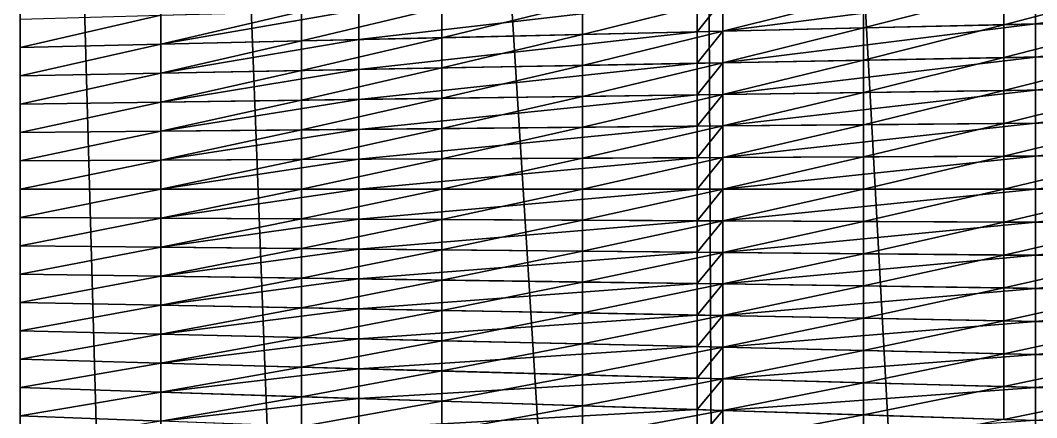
# Model space of a CAD drawing. Header units: metres. Extents: x -3 to 177, y -14 to 14.
# Drawn here: x -3.2 to -0.307, y -0.651 to 0.481 of the extents above; entities that cross this region are included whole.
import ezdxf

# ---------------------------------------------------------------- set-up
doc = ezdxf.new("R2010")
doc.units = ezdxf.units.M
doc.layers.add('AFT_PEAK', color=7, linetype='Continuous', true_color=0x74a6a7)
doc.layers.add('HULL', color=7, linetype='Continuous', true_color=0x528ba5)

msp = doc.modelspace()

# ---------------------------------------------------------------- linework, layer by layer
at = {"layer": 'AFT_PEAK'}
for points in [[(-0.3102, 8.3839, 14.8375), (0.5375, -8.7555, 14.823), (0.5375, 8.7555, 14.823)], [(-1.2, 7.9762, 14.8534), (-0.3102, -8.3839, 14.8375), (-0.3102, 8.3839, 14.8375)], [(-0.3102, 8.3839, 14.8375), (-0.3102, -8.3839, 14.8375), (0.5375, -8.7555, 14.823)], [(-1.2735, 7.9426, 14.8547), (-1.2, -7.9762, 14.8534), (-1.2, 7.9762, 14.8534)], [(-1.2, 7.9762, 14.8534), (-1.2, -7.9762, 14.8534), (-0.3102, -8.3839, 14.8375)], [(-2.2367, 7.5013, 14.8718), (-1.2735, -7.9426, 14.8547), (-1.2735, 7.9426, 14.8547)], [(-1.2735, 7.9426, 14.8547), (-1.2735, -7.9426, 14.8547), (-1.2, -7.9762, 14.8534)], [(-2.8, 7.2432, 14.8819), (-2.2367, -7.5013, 14.8718), (-2.2367, 7.5013, 14.8718)], [(-2.2367, 7.5013, 14.8718), (-2.2367, -7.5013, 14.8718), (-1.2735, -7.9426, 14.8547)], [(-3.2, 7.06, 14.889), (-2.8, -7.2432, 14.8819), (-2.8, 7.2432, 14.8819)], [(-2.8, 7.2432, 14.8819), (-2.8, -7.2432, 14.8819), (-2.2367, -7.5013, 14.8718)], [(-3.2, 7.06, 14.889), (-3.2, -7.06, 14.889), (-2.8, -7.2432, 14.8819)], [(-3.2, -7.0425, 14.8101), (-3.2, -7.06, 14.889), (-3.2, 7.06, 14.889)], [(-3.2, -7.0425, 14.8101), (-3.2, 7.06, 14.889), (-3.2, 7.0425, 14.8101)], [(-3.2, -7.0425, 14.8101), (-3.2, 7.0425, 14.8101), (-3.2, 7.025, 14.7312)], [(-3.2, -7.025, 14.7312), (-3.2, -7.0425, 14.8101), (-3.2, 7.025, 14.7312)], [(-3.2, -7.025, 14.7312), (-3.2, 7.025, 14.7312), (-3.2, 7.0075, 14.6523)], [(-3.2, -7.025, 14.7312), (-3.2, 7.0075, 14.6523), (-3.2, 6.9901, 14.5734)], [(-3.2, -7.025, 14.7312), (-3.2, 6.9901, 14.5734), (-3.2, 6.9726, 14.4945)], [(-3.2, -7.025, 14.7312), (-3.2, 6.9726, 14.4945), (-3.2, 6.9551, 14.4156)], [(-3.2, -7.025, 14.7312), (-3.2, 6.9551, 14.4156), (-3.2, 6.9376, 14.3367)], [(-3.2, -6.8289, 13.8642), (-3.2, -7.025, 14.7312), (-3.2, 6.9376, 14.3367)], [(-3.2, -6.8093, 13.7859), (-3.2, -6.8289, 13.8642), (-3.2, 6.9376, 14.3367)], [(-3.2, -6.5557, 12.8508), (-3.2, -6.8093, 13.7859), (-3.2, 6.9376, 14.3367)], [(-3.2, -6.5557, 12.8508), (-3.2, 6.9376, 14.3367), (-3.2, 6.2422, 12.019)], [(-3.2, 6.2422, 12.019), (-3.2, 2.3223, 9.2208), (-3.2, -0.7272, 9.0124)], [(-3.2, 6.2422, 12.019), (-3.2, -0.7272, 9.0124), (-3.2, -5.5467, 10.9327)], [(-3.2, -5.5467, 10.9327), (-3.2, -6.5557, 12.8508), (-3.2, 6.2422, 12.019)], [(-3.2, 2.3223, 9.2208), (-3.2, 1.1305, 9.0302), (-3.2, -0.7272, 9.0124)], [(-3.2, 1.1305, 9.0302), (-3.2, 0.4848, 9.0082), (-3.2, 0.404, 9.0069)], [(-3.2, 1.1305, 9.0302), (-3.2, 0.404, 9.0069), (-3.2, 0.3232, 9.0055)], [(-3.2, 1.1305, 9.0302), (-3.2, 0.3232, 9.0055), (-3.2, -0.7272, 9.0124)], [(-0.3102, 0.471, 8.2805), (-0.3102, 0.5651, 8.2837), (0.5375, 0.5867, 8.0729)], [(-0.3102, 0.471, 8.2805), (0.5375, 0.5867, 8.0729), (0.5375, 0.489, 8.0686)], [(-1.2, 0.4503, 8.5041), (-1.2, 0.5404, 8.5068), (-0.3102, 0.5651, 8.2837)], [(-1.2, 0.4503, 8.5041), (-0.3102, 0.5651, 8.2837), (-0.3102, 0.471, 8.2805)], [(-2.2367, 0.4263, 8.7647), (-2.2367, 0.5116, 8.7667), (-1.2735, 0.5383, 8.5252)], [(-2.2367, 0.4263, 8.7647), (-1.2735, 0.5383, 8.5252), (-1.2735, 0.4486, 8.5226)], [(-1.2735, 0.4486, 8.5226), (-1.2735, 0.5383, 8.5252), (-1.2, 0.5404, 8.5068)], [(-1.2735, 0.4486, 8.5226), (-1.2, 0.5404, 8.5068), (-1.2, 0.4503, 8.5041)], [(-3.2, 0.404, 9.0069), (-3.2, 0.4848, 9.0082), (-2.8, 0.4959, 8.908)], [(-3.2, 0.404, 9.0069), (-2.8, 0.4959, 8.908), (-2.8, 0.4133, 8.9063)], [(-2.8, 0.4133, 8.9063), (-2.8, 0.4959, 8.908), (-2.2367, 0.5116, 8.7667)], [(-2.8, 0.4133, 8.9063), (-2.2367, 0.5116, 8.7667), (-2.2367, 0.4263, 8.7647)], [(-1.2, 0.3603, 8.502), (-1.2, 0.4503, 8.5041), (-0.3102, 0.471, 8.2805)], [(-1.2, 0.3603, 8.502), (-0.3102, 0.471, 8.2805), (-0.3102, 0.3768, 8.2779)], [(-0.3102, 0.3768, 8.2779), (-0.3102, 0.471, 8.2805), (0.5375, 0.489, 8.0686)], [(-0.3102, 0.3768, 8.2779), (0.5375, 0.489, 8.0686), (0.5375, 0.3912, 8.0651)], [(-2.2367, 0.3411, 8.763), (-2.2367, 0.4263, 8.7647), (-1.2735, 0.4486, 8.5226)], [(-2.2367, 0.3411, 8.763), (-1.2735, 0.4486, 8.5226), (-1.2735, 0.3589, 8.5205)], [(-1.2735, 0.3589, 8.5205), (-1.2735, 0.4486, 8.5226), (-1.2, 0.4503, 8.5041)], [(-1.2735, 0.3589, 8.5205), (-1.2, 0.4503, 8.5041), (-1.2, 0.3603, 8.502)], [(-3.2, 0.3232, 9.0055), (-3.2, 0.404, 9.0069), (-2.8, 0.4133, 8.9063)], [(-3.2, 0.3232, 9.0055), (-2.8, 0.4133, 8.9063), (-2.8, 0.3306, 8.9048)], [(-2.8, 0.3306, 8.9048), (-2.8, 0.4133, 8.9063), (-2.2367, 0.4263, 8.7647)], [(-2.8, 0.3306, 8.9048), (-2.2367, 0.4263, 8.7647), (-2.2367, 0.3411, 8.763)], [(-1.2, 0.2702, 8.5003), (-1.2, 0.3603, 8.502), (-0.3102, 0.3768, 8.2779)], [(-1.2, 0.2702, 8.5003), (-0.3102, 0.3768, 8.2779), (-0.3102, 0.2826, 8.2761)], [(-0.3102, 0.2826, 8.2761), (-0.3102, 0.3768, 8.2779), (0.5375, 0.3912, 8.0651)], [(-0.3102, 0.2826, 8.2761), (0.5375, 0.3912, 8.0651), (0.5375, 0.2934, 8.0624)], [(-2.2367, 0.2558, 8.7614), (-2.2367, 0.3411, 8.763), (-1.2735, 0.3589, 8.5205)], [(-2.2367, 0.2558, 8.7614), (-1.2735, 0.3589, 8.5205), (-1.2735, 0.2692, 8.5188)], [(-1.2735, 0.2692, 8.5188), (-1.2735, 0.3589, 8.5205), (-1.2, 0.3603, 8.502)], [(-1.2735, 0.2692, 8.5188), (-1.2, 0.3603, 8.502), (-1.2, 0.2702, 8.5003)], [(-3.2, 0.2424, 9.0041), (-3.2, 0.3232, 9.0055), (-2.8, 0.3306, 8.9048)], [(-3.2, 0.2424, 9.0041), (-2.8, 0.3306, 8.9048), (-2.8, 0.248, 8.9033)], [(-3.2, -0.1616, 9.0027), (-3.2, 0.3232, 9.0055), (-3.2, 0.2424, 9.0041)], [(-3.2, 0.3232, 9.0055), (-3.2, -0.3232, 9.0055), (-3.2, -0.404, 9.0069)], [(-3.2, 0.3232, 9.0055), (-3.2, -0.2424, 9.0041), (-3.2, -0.3232, 9.0055)], [(-3.2, 0.3232, 9.0055), (-3.2, -0.1616, 9.0027), (-3.2, -0.2424, 9.0041)], [(-3.2, 0.3232, 9.0055), (-3.2, -0.6464, 9.011), (-3.2, -0.7272, 9.0124)], [(-3.2, 0.3232, 9.0055), (-3.2, -0.5656, 9.0096), (-3.2, -0.6464, 9.011)], [(-3.2, 0.3232, 9.0055), (-3.2, -0.4848, 9.0082), (-3.2, -0.5656, 9.0096)], [(-3.2, 0.3232, 9.0055), (-3.2, -0.404, 9.0069), (-3.2, -0.4848, 9.0082)], [(-2.8, 0.248, 8.9033), (-2.8, 0.3306, 8.9048), (-2.2367, 0.3411, 8.763)], [(-2.8, 0.248, 8.9033), (-2.2367, 0.3411, 8.763), (-2.2367, 0.2558, 8.7614)], [(-0.3102, 0.1884, 8.2747), (-0.3102, 0.2826, 8.2761), (0.5375, 0.2934, 8.0624)], [(-0.3102, 0.1884, 8.2747), (0.5375, 0.2934, 8.0624), (0.5375, 0.1957, 8.0603)], [(-2.2367, 0.1705, 8.76), (-2.2367, 0.2558, 8.7614), (-1.2735, 0.2692, 8.5188)], [(-2.2367, 0.1705, 8.76), (-1.2735, 0.2692, 8.5188), (-1.2735, 0.1795, 8.5173)], [(-1.2735, 0.1795, 8.5173), (-1.2735, 0.2692, 8.5188), (-1.2, 0.2702, 8.5003)], [(-1.2735, 0.1795, 8.5173), (-1.2, 0.2702, 8.5003), (-1.2, 0.1802, 8.4988)], [(-1.2, 0.1802, 8.4988), (-1.2, 0.2702, 8.5003), (-0.3102, 0.2826, 8.2761)], [(-1.2, 0.1802, 8.4988), (-0.3102, 0.2826, 8.2761), (-0.3102, 0.1884, 8.2747)], [(-3.2, 0.1616, 9.0027), (-3.2, 0.2424, 9.0041), (-2.8, 0.248, 8.9033)], [(-3.2, 0.1616, 9.0027), (-2.8, 0.248, 8.9033), (-2.8, 0.1653, 8.902)], [(-3.2, -0.1616, 9.0027), (-3.2, 0.2424, 9.0041), (-3.2, 0.1616, 9.0027)], [(-2.8, 0.1653, 8.902), (-2.8, 0.248, 8.9033), (-2.2367, 0.2558, 8.7614)], [(-2.8, 0.1653, 8.902), (-2.2367, 0.2558, 8.7614), (-2.2367, 0.1705, 8.76)], [(-2.2367, 0.0853, 8.7588), (-2.2367, 0.1705, 8.76), (-1.2735, 0.1795, 8.5173)], [(-2.2367, 0.0853, 8.7588), (-1.2735, 0.1795, 8.5173), (-1.2735, 0.0897, 8.5163)], [(-1.2735, 0.0897, 8.5163), (-1.2735, 0.1795, 8.5173), (-1.2, 0.1802, 8.4988)], [(-1.2735, 0.0897, 8.5163), (-1.2, 0.1802, 8.4988), (-1.2, 0.0901, 8.4978)], [(-1.2, 0.0901, 8.4978), (-1.2, 0.1802, 8.4988), (-0.3102, 0.1884, 8.2747)], [(-1.2, 0.0901, 8.4978), (-0.3102, 0.1884, 8.2747), (-0.3102, 0.0942, 8.2738)], [(-0.3102, 0.0942, 8.2738), (-0.3102, 0.1884, 8.2747), (0.5375, 0.1957, 8.0603)], [(-0.3102, 0.0942, 8.2738), (0.5375, 0.1957, 8.0603), (0.5375, 0.0978, 8.059)], [(-3.2, 0.0808, 9.0014), (-3.2, 0.1616, 9.0027), (-2.8, 0.1653, 8.902)], [(-3.2, 0.0808, 9.0014), (-2.8, 0.1653, 8.902), (-2.8, 0.0827, 8.9007)], [(-3.2, -0.1616, 9.0027), (-3.2, 0.1616, 9.0027), (-3.2, 0.0808, 9.0014)], [(-2.8, 0.0827, 8.9007), (-2.8, 0.1653, 8.902), (-2.2367, 0.1705, 8.76)], [(-2.8, 0.0827, 8.9007), (-2.2367, 0.1705, 8.76), (-2.2367, 0.0853, 8.7588)], [(-2.2367, 0, 8.7578), (-2.2367, 0.0853, 8.7588), (-1.2735, 0.0897, 8.5163)], [(-2.2367, 0, 8.7578), (-1.2735, 0.0897, 8.5163), (-1.2735, 0, 8.5156)], [(-1.2735, 0, 8.5156), (-1.2735, 0.0897, 8.5163), (-1.2, 0.0901, 8.4978)], [(-1.2735, 0, 8.5156), (-1.2, 0.0901, 8.4978), (-1.2, 0, 8.4972)], [(-1.2, 0, 8.4972), (-1.2, 0.0901, 8.4978), (-0.3102, 0.0942, 8.2738)], [(-1.2, 0, 8.4972), (-0.3102, 0.0942, 8.2738), (-0.3102, 0, 8.2735)], [(-0.3102, 0, 8.2735), (-0.3102, 0.0942, 8.2738), (0.5375, 0.0978, 8.059)], [(-0.3102, 0, 8.2735), (0.5375, 0.0978, 8.059), (0.5375, 0, 8.0586)], [(-3.2, 0, 9), (-3.2, 0.0808, 9.0014), (-2.8, 0.0827, 8.9007)], [(-3.2, 0, 9), (-2.8, 0.0827, 8.9007), (-2.8, 0, 8.8994)], [(-3.2, 0.0808, 9.0014), (-3.2, 0, 9), (-3.2, -0.0808, 9.0014)], [(-3.2, 0.0808, 9.0014), (-3.2, -0.0808, 9.0014), (-3.2, -0.1616, 9.0027)], [(-2.8, 0, 8.8994), (-2.8, 0.0827, 8.9007), (-2.2367, 0.0853, 8.7588)], [(-2.8, 0, 8.8994), (-2.2367, 0.0853, 8.7588), (-2.2367, 0, 8.7578)], [(-3.2, -0.0808, 9.0014), (-3.2, 0, 9), (-2.8, 0, 8.8994)], [(-3.2, -0.0808, 9.0014), (-2.8, 0, 8.8994), (-2.8, -0.0827, 8.9007)], [(-2.8, -0.0827, 8.9007), (-2.8, 0, 8.8994), (-2.2367, 0, 8.7578)], [(-2.8, -0.0827, 8.9007), (-2.2367, 0, 8.7578), (-2.2367, -0.0853, 8.7588)], [(-2.2367, -0.0853, 8.7588), (-2.2367, 0, 8.7578), (-1.2735, 0, 8.5156)], [(-2.2367, -0.0853, 8.7588), (-1.2735, 0, 8.5156), (-1.2735, -0.0897, 8.5163)], [(-1.2735, -0.0897, 8.5163), (-1.2735, 0, 8.5156), (-1.2, 0, 8.4972)], [(-1.2735, -0.0897, 8.5163), (-1.2, 0, 8.4972), (-1.2, -0.0901, 8.4978)], [(-1.2, -0.0901, 8.4978), (-1.2, 0, 8.4972), (-0.3102, 0, 8.2735)], [(-1.2, -0.0901, 8.4978), (-0.3102, 0, 8.2735), (-0.3102, -0.0942, 8.2738)], [(-0.3102, -0.0942, 8.2738), (-0.3102, 0, 8.2735), (0.5375, 0, 8.0586)], [(-0.3102, -0.0942, 8.2738), (0.5375, 0, 8.0586), (0.5375, -0.0978, 8.059)], [(-3.2, -0.1616, 9.0027), (-3.2, -0.0808, 9.0014), (-2.8, -0.0827, 8.9007)], [(-3.2, -0.1616, 9.0027), (-2.8, -0.0827, 8.9007), (-2.8, -0.1653, 8.902)], [(-2.8, -0.1653, 8.902), (-2.8, -0.0827, 8.9007), (-2.2367, -0.0853, 8.7588)], [(-2.8, -0.1653, 8.902), (-2.2367, -0.0853, 8.7588), (-2.2367, -0.1705, 8.76)], [(-2.2367, -0.1705, 8.76), (-2.2367, -0.0853, 8.7588), (-1.2735, -0.0897, 8.5163)], [(-2.2367, -0.1705, 8.76), (-1.2735, -0.0897, 8.5163), (-1.2735, -0.1795, 8.5173)], [(-1.2735, -0.1795, 8.5173), (-1.2735, -0.0897, 8.5163), (-1.2, -0.0901, 8.4978)], [(-1.2735, -0.1795, 8.5173), (-1.2, -0.0901, 8.4978), (-1.2, -0.1802, 8.4988)], [(-1.2, -0.1802, 8.4988), (-1.2, -0.0901, 8.4978), (-0.3102, -0.0942, 8.2738)], [(-1.2, -0.1802, 8.4988), (-0.3102, -0.0942, 8.2738), (-0.3102, -0.1884, 8.2747)], [(-0.3102, -0.1884, 8.2747), (-0.3102, -0.0942, 8.2738), (0.5375, -0.0978, 8.059)], [(-0.3102, -0.1884, 8.2747), (0.5375, -0.0978, 8.059), (0.5375, -0.1957, 8.0603)], [(-3.2, -0.2424, 9.0041), (-3.2, -0.1616, 9.0027), (-2.8, -0.1653, 8.902)], [(-3.2, -0.2424, 9.0041), (-2.8, -0.1653, 8.902), (-2.8, -0.248, 8.9033)], [(-2.8, -0.248, 8.9033), (-2.8, -0.1653, 8.902), (-2.2367, -0.1705, 8.76)], [(-2.8, -0.248, 8.9033), (-2.2367, -0.1705, 8.76), (-2.2367, -0.2558, 8.7614)], [(-2.2367, -0.2558, 8.7614), (-2.2367, -0.1705, 8.76), (-1.2735, -0.1795, 8.5173)], [(-2.2367, -0.2558, 8.7614), (-1.2735, -0.1795, 8.5173), (-1.2735, -0.2692, 8.5188)], [(-1.2735, -0.2692, 8.5188), (-1.2735, -0.1795, 8.5173), (-1.2, -0.1802, 8.4988)], [(-1.2735, -0.2692, 8.5188), (-1.2, -0.1802, 8.4988), (-1.2, -0.2702, 8.5003)], [(-1.2, -0.2702, 8.5003), (-1.2, -0.1802, 8.4988), (-0.3102, -0.1884, 8.2747)], [(-1.2, -0.2702, 8.5003), (-0.3102, -0.1884, 8.2747), (-0.3102, -0.2826, 8.2761)], [(-0.3102, -0.2826, 8.2761), (-0.3102, -0.1884, 8.2747), (0.5375, -0.1957, 8.0603)], [(-0.3102, -0.2826, 8.2761), (0.5375, -0.1957, 8.0603), (0.5375, -0.2934, 8.0624)], [(-3.2, -0.3232, 9.0055), (-3.2, -0.2424, 9.0041), (-2.8, -0.248, 8.9033)], [(-3.2, -0.3232, 9.0055), (-2.8, -0.248, 8.9033), (-2.8, -0.3306, 8.9048)], [(-2.8, -0.3306, 8.9048), (-2.8, -0.248, 8.9033), (-2.2367, -0.2558, 8.7614)], [(-2.8, -0.3306, 8.9048), (-2.2367, -0.2558, 8.7614), (-2.2367, -0.3411, 8.763)], [(-2.2367, -0.3411, 8.763), (-2.2367, -0.2558, 8.7614), (-1.2735, -0.2692, 8.5188)], [(-2.2367, -0.3411, 8.763), (-1.2735, -0.2692, 8.5188), (-1.2735, -0.3589, 8.5205)], [(-1.2735, -0.3589, 8.5205), (-1.2735, -0.2692, 8.5188), (-1.2, -0.2702, 8.5003)], [(-1.2735, -0.3589, 8.5205), (-1.2, -0.2702, 8.5003), (-1.2, -0.3603, 8.502)], [(-1.2, -0.3603, 8.502), (-1.2, -0.2702, 8.5003), (-0.3102, -0.2826, 8.2761)], [(-1.2, -0.3603, 8.502), (-0.3102, -0.2826, 8.2761), (-0.3102, -0.3768, 8.2779)], [(-0.3102, -0.3768, 8.2779), (-0.3102, -0.2826, 8.2761), (0.5375, -0.2934, 8.0624)], [(-0.3102, -0.3768, 8.2779), (0.5375, -0.2934, 8.0624), (0.5375, -0.3912, 8.0651)], [(-3.2, -0.404, 9.0069), (-3.2, -0.3232, 9.0055), (-2.8, -0.3306, 8.9048)], [(-3.2, -0.404, 9.0069), (-2.8, -0.3306, 8.9048), (-2.8, -0.4133, 8.9063)], [(-2.8, -0.4133, 8.9063), (-2.8, -0.3306, 8.9048), (-2.2367, -0.3411, 8.763)], [(-2.8, -0.4133, 8.9063), (-2.2367, -0.3411, 8.763), (-2.2367, -0.4263, 8.7647)], [(-2.2367, -0.4263, 8.7647), (-2.2367, -0.3411, 8.763), (-1.2735, -0.3589, 8.5205)], [(-2.2367, -0.4263, 8.7647), (-1.2735, -0.3589, 8.5205), (-1.2735, -0.4486, 8.5226)], [(-1.2735, -0.4486, 8.5226), (-1.2735, -0.3589, 8.5205), (-1.2, -0.3603, 8.502)], [(-1.2735, -0.4486, 8.5226), (-1.2, -0.3603, 8.502), (-1.2, -0.4503, 8.5041)], [(-1.2, -0.4503, 8.5041), (-1.2, -0.3603, 8.502), (-0.3102, -0.3768, 8.2779)], [(-3.2, -0.4848, 9.0082), (-3.2, -0.404, 9.0069), (-2.8, -0.4133, 8.9063)], [(-1.2, -0.4503, 8.5041), (-0.3102, -0.3768, 8.2779), (-0.3102, -0.471, 8.2805)], [(-0.3102, -0.471, 8.2805), (-0.3102, -0.3768, 8.2779), (0.5375, -0.3912, 8.0651)], [(-0.3102, -0.471, 8.2805), (0.5375, -0.3912, 8.0651), (0.5375, -0.489, 8.0686)], [(-3.2, -0.4848, 9.0082), (-2.8, -0.4133, 8.9063), (-2.8, -0.4959, 8.908)], [(-2.8, -0.4959, 8.908), (-2.8, -0.4133, 8.9063), (-2.2367, -0.4263, 8.7647)], [(-2.8, -0.4959, 8.908), (-2.2367, -0.4263, 8.7647), (-2.2367, -0.5116, 8.7667)], [(-2.2367, -0.5116, 8.7667), (-2.2367, -0.4263, 8.7647), (-1.2735, -0.4486, 8.5226)], [(-2.2367, -0.5116, 8.7667), (-1.2735, -0.4486, 8.5226), (-1.2735, -0.5383, 8.5252)], [(-1.2735, -0.5383, 8.5252), (-1.2735, -0.4486, 8.5226), (-1.2, -0.4503, 8.5041)], [(-1.2735, -0.5383, 8.5252), (-1.2, -0.4503, 8.5041), (-1.2, -0.5404, 8.5068)], [(-1.2, -0.5404, 8.5068), (-1.2, -0.4503, 8.5041), (-0.3102, -0.471, 8.2805)], [(-3.2, -0.5656, 9.0096), (-3.2, -0.4848, 9.0082), (-2.8, -0.4959, 8.908)], [(-1.2, -0.5404, 8.5068), (-0.3102, -0.471, 8.2805), (-0.3102, -0.5651, 8.2837)], [(-0.3102, -0.5651, 8.2837), (-0.3102, -0.471, 8.2805), (0.5375, -0.489, 8.0686)], [(-0.3102, -0.5651, 8.2837), (0.5375, -0.489, 8.0686), (0.5375, -0.5867, 8.0729)], [(-3.2, -0.5656, 9.0096), (-2.8, -0.4959, 8.908), (-2.8, -0.5786, 8.9096)], [(-2.8, -0.5786, 8.9096), (-2.8, -0.4959, 8.908), (-2.2367, -0.5116, 8.7667)], [(-2.8, -0.5786, 8.9096), (-2.2367, -0.5116, 8.7667), (-2.2367, -0.5968, 8.7688)], [(-2.2367, -0.5968, 8.7688), (-2.2367, -0.5116, 8.7667), (-1.2735, -0.5383, 8.5252)], [(-2.2367, -0.5968, 8.7688), (-1.2735, -0.5383, 8.5252), (-1.2735, -0.628, 8.528)], [(-1.2735, -0.628, 8.528), (-1.2735, -0.5383, 8.5252), (-1.2, -0.5404, 8.5068)], [(-1.2735, -0.628, 8.528), (-1.2, -0.5404, 8.5068), (-1.2, -0.6304, 8.5096)], [(-1.2, -0.6304, 8.5096), (-1.2, -0.5404, 8.5068), (-0.3102, -0.5651, 8.2837)], [(-3.2, -0.6464, 9.011), (-3.2, -0.5656, 9.0096), (-2.8, -0.5786, 8.9096)], [(-3.2, -0.6464, 9.011), (-2.8, -0.5786, 8.9096), (-2.8, -0.6612, 8.9113)], [(-2.8, -0.6612, 8.9113), (-2.8, -0.5786, 8.9096), (-2.2367, -0.5968, 8.7688)], [(-1.2, -0.6304, 8.5096), (-0.3102, -0.5651, 8.2837), (-0.3102, -0.6593, 8.2872)], [(-0.3102, -0.6593, 8.2872), (-0.3102, -0.5651, 8.2837), (0.5375, -0.5867, 8.0729)], [(-2.8, -0.6612, 8.9113), (-2.2367, -0.5968, 8.7688), (-2.2367, -0.6821, 8.7709)], [(-2.2367, -0.6821, 8.7709), (-2.2367, -0.5968, 8.7688), (-1.2735, -0.628, 8.528)], [(-0.3102, -0.6593, 8.2872), (0.5375, -0.5867, 8.0729), (0.5375, -0.6844, 8.0774)], [(-2.2367, -0.6821, 8.7709), (-1.2735, -0.628, 8.528), (-1.2735, -0.7177, 8.5309)], [(-1.2735, -0.7177, 8.5309), (-1.2735, -0.628, 8.528), (-1.2, -0.6304, 8.5096)], [(-1.2735, -0.7177, 8.5309), (-1.2, -0.6304, 8.5096), (-1.2, -0.7204, 8.5126)], [(-1.2, -0.7204, 8.5126), (-1.2, -0.6304, 8.5096), (-0.3102, -0.6593, 8.2872)], [(-3.2, -0.7272, 9.0124), (-3.2, -0.6464, 9.011), (-2.8, -0.6612, 8.9113)]]:
    msp.add_3dface(points, dxfattribs=at)
at = {"layer": 'HULL'}
for points in [[(-3.2, -7.0425, 14.8101), (-3.2, -7.06, 14.889), (-3.2, 7.06, 14.889)], [(-3.2, -7.0425, 14.8101), (-3.2, 7.06, 14.889), (-3.2, 7.0425, 14.8101)], [(-3.2, -7.0425, 14.8101), (-3.2, 7.0425, 14.8101), (-3.2, 7.025, 14.7312)], [(-3.2, -7.025, 14.7312), (-3.2, -7.0425, 14.8101), (-3.2, 7.025, 14.7312)], [(-3.2, -7.025, 14.7312), (-3.2, 7.025, 14.7312), (-3.2, 7.0075, 14.6523)], [(-3.2, -7.025, 14.7312), (-3.2, 7.0075, 14.6523), (-3.2, 6.9901, 14.5734)], [(-3.2, -7.025, 14.7312), (-3.2, 6.9901, 14.5734), (-3.2, 6.9726, 14.4945)], [(-3.2, -7.025, 14.7312), (-3.2, 6.9726, 14.4945), (-3.2, 6.9551, 14.4156)], [(-3.2, -7.025, 14.7312), (-3.2, 6.9551, 14.4156), (-3.2, 6.9376, 14.3367)], [(-3.2, -6.8289, 13.8642), (-3.2, -7.025, 14.7312), (-3.2, 6.9376, 14.3367)], [(-3.2, -6.8093, 13.7859), (-3.2, -6.8289, 13.8642), (-3.2, 6.9376, 14.3367)], [(-3.2, -6.5557, 12.8508), (-3.2, -6.8093, 13.7859), (-3.2, 6.9376, 14.3367)], [(-3.2, -6.5557, 12.8508), (-3.2, 6.9376, 14.3367), (-3.2, 6.2422, 12.019)], [(-3.2, 6.2422, 12.019), (-3.2, 2.3223, 9.2208), (-3.2, -0.7272, 9.0124)], [(-3.2, 6.2422, 12.019), (-3.2, -0.7272, 9.0124), (-3.2, -5.5467, 10.9327)], [(-3.2, -5.5467, 10.9327), (-3.2, -6.5557, 12.8508), (-3.2, 6.2422, 12.019)], [(-3.2, 2.3223, 9.2208), (-3.2, 1.1305, 9.0302), (-3.2, -0.7272, 9.0124)], [(-3.2, 1.1305, 9.0302), (-3.2, 0.4848, 9.0082), (-3.2, 0.404, 9.0069)], [(-3.2, 1.1305, 9.0302), (-3.2, 0.404, 9.0069), (-3.2, 0.3232, 9.0055)], [(-3.2, 1.1305, 9.0302), (-3.2, 0.3232, 9.0055), (-3.2, -0.7272, 9.0124)], [(-1.2, 0.4503, 8.5041), (-1.2, 0.5404, 8.5068), (-0.8, 0.5515, 8.4065)], [(-1.2, 0.4503, 8.5041), (-0.8, 0.5515, 8.4065), (-0.8, 0.4596, 8.4036)], [(-0.8, 0.4596, 8.4036), (-0.8, 0.5515, 8.4065), (-0.4, 0.5626, 8.3062)], [(-0.8, 0.4596, 8.4036), (-0.4, 0.5626, 8.3062), (-0.4, 0.4689, 8.303)], [(-0.4, 0.4689, 8.303), (-0.4, 0.5626, 8.3062), (0, 0.5737, 8.2059)], [(-0.4, 0.4689, 8.303), (0, 0.5737, 8.2059), (0, 0.4782, 8.2025)], [(-2, 0.4318, 8.7052), (-2, 0.5181, 8.7074), (-1.6, 0.5293, 8.6071)], [(-2, 0.4318, 8.7052), (-1.6, 0.5293, 8.6071), (-1.6, 0.4411, 8.6047)], [(-1.6, 0.4411, 8.6047), (-1.6, 0.5293, 8.6071), (-1.2, 0.5404, 8.5068)], [(-1.6, 0.4411, 8.6047), (-1.2, 0.5404, 8.5068), (-1.2, 0.4503, 8.5041)], [(-3.2, 0.404, 9.0069), (-3.2, 0.4848, 9.0082), (-2.8, 0.4959, 8.908)], [(-3.2, 0.404, 9.0069), (-2.8, 0.4959, 8.908), (-2.8, 0.4133, 8.9063)], [(-2.8, 0.4133, 8.9063), (-2.8, 0.4959, 8.908), (-2.4, 0.507, 8.8077)], [(-2.8, 0.4133, 8.9063), (-2.4, 0.507, 8.8077), (-2.4, 0.4225, 8.8058)], [(-2.4, 0.4225, 8.8058), (-2.4, 0.507, 8.8077), (-2, 0.5181, 8.7074)], [(-2.4, 0.4225, 8.8058), (-2, 0.5181, 8.7074), (-2, 0.4318, 8.7052)], [(-0.8, 0.3677, 8.4013), (-0.8, 0.4596, 8.4036), (-0.4, 0.4689, 8.303)], [(-0.8, 0.3677, 8.4013), (-0.4, 0.4689, 8.303), (-0.4, 0.3751, 8.3006)], [(-0.4, 0.3751, 8.3006), (-0.4, 0.4689, 8.303), (0, 0.4782, 8.2025)], [(-0.4, 0.3751, 8.3006), (0, 0.4782, 8.2025), (0, 0.3825, 8.1999)], [(-2, 0.3455, 8.7034), (-2, 0.4318, 8.7052), (-1.6, 0.4411, 8.6047)], [(-2, 0.3455, 8.7034), (-1.6, 0.4411, 8.6047), (-1.6, 0.3529, 8.6027)], [(-1.6, 0.3529, 8.6027), (-1.6, 0.4411, 8.6047), (-1.2, 0.4503, 8.5041)], [(-1.6, 0.3529, 8.6027), (-1.2, 0.4503, 8.5041), (-1.2, 0.3603, 8.502)], [(-1.2, 0.3603, 8.502), (-1.2, 0.4503, 8.5041), (-0.8, 0.4596, 8.4036)], [(-1.2, 0.3603, 8.502), (-0.8, 0.4596, 8.4036), (-0.8, 0.3677, 8.4013)], [(-3.2, 0.3232, 9.0055), (-3.2, 0.404, 9.0069), (-2.8, 0.4133, 8.9063)], [(-3.2, 0.3232, 9.0055), (-2.8, 0.4133, 8.9063), (-2.8, 0.3306, 8.9048)], [(-2.8, 0.3306, 8.9048), (-2.8, 0.4133, 8.9063), (-2.4, 0.4225, 8.8058)], [(-2.8, 0.3306, 8.9048), (-2.4, 0.4225, 8.8058), (-2.4, 0.338, 8.8041)], [(-2.4, 0.338, 8.8041), (-2.4, 0.4225, 8.8058), (-2, 0.4318, 8.7052)], [(-2.4, 0.338, 8.8041), (-2, 0.4318, 8.7052), (-2, 0.3455, 8.7034)], [(-0.4, 0.2814, 8.2987), (-0.4, 0.3751, 8.3006), (0, 0.3825, 8.1999)], [(-0.4, 0.2814, 8.2987), (0, 0.3825, 8.1999), (0, 0.2869, 8.1979)], [(-2, 0.2591, 8.7018), (-2, 0.3455, 8.7034), (-1.6, 0.3529, 8.6027)], [(-2, 0.2591, 8.7018), (-1.6, 0.3529, 8.6027), (-1.6, 0.2647, 8.601)], [(-1.6, 0.2647, 8.601), (-1.6, 0.3529, 8.6027), (-1.2, 0.3603, 8.502)], [(-1.6, 0.2647, 8.601), (-1.2, 0.3603, 8.502), (-1.2, 0.2702, 8.5003)], [(-1.2, 0.2702, 8.5003), (-1.2, 0.3603, 8.502), (-0.8, 0.3677, 8.4013)], [(-1.2, 0.2702, 8.5003), (-0.8, 0.3677, 8.4013), (-0.8, 0.2758, 8.3995)], [(-0.8, 0.2758, 8.3995), (-0.8, 0.3677, 8.4013), (-0.4, 0.3751, 8.3006)], [(-0.8, 0.2758, 8.3995), (-0.4, 0.3751, 8.3006), (-0.4, 0.2814, 8.2987)], [(-3.2, 0.2424, 9.0041), (-3.2, 0.3232, 9.0055), (-2.8, 0.3306, 8.9048)], [(-3.2, 0.2424, 9.0041), (-2.8, 0.3306, 8.9048), (-2.8, 0.248, 8.9033)], [(-3.2, -0.1616, 9.0027), (-3.2, 0.3232, 9.0055), (-3.2, 0.2424, 9.0041)], [(-3.2, 0.3232, 9.0055), (-3.2, -0.3232, 9.0055), (-3.2, -0.404, 9.0069)], [(-3.2, 0.3232, 9.0055), (-3.2, -0.2424, 9.0041), (-3.2, -0.3232, 9.0055)], [(-3.2, 0.3232, 9.0055), (-3.2, -0.1616, 9.0027), (-3.2, -0.2424, 9.0041)], [(-3.2, 0.3232, 9.0055), (-3.2, -0.6464, 9.011), (-3.2, -0.7272, 9.0124)], [(-3.2, 0.3232, 9.0055), (-3.2, -0.5656, 9.0096), (-3.2, -0.6464, 9.011)], [(-3.2, 0.3232, 9.0055), (-3.2, -0.4848, 9.0082), (-3.2, -0.5656, 9.0096)], [(-3.2, 0.3232, 9.0055), (-3.2, -0.404, 9.0069), (-3.2, -0.4848, 9.0082)], [(-2.8, 0.248, 8.9033), (-2.8, 0.3306, 8.9048), (-2.4, 0.338, 8.8041)], [(-2.8, 0.248, 8.9033), (-2.4, 0.338, 8.8041), (-2.4, 0.2535, 8.8026)], [(-2.4, 0.2535, 8.8026), (-2.4, 0.338, 8.8041), (-2, 0.3455, 8.7034)], [(-2.4, 0.2535, 8.8026), (-2, 0.3455, 8.7034), (-2, 0.2591, 8.7018)], [(-2, 0.1727, 8.7004), (-2, 0.2591, 8.7018), (-1.6, 0.2647, 8.601)], [(-2, 0.1727, 8.7004), (-1.6, 0.2647, 8.601), (-1.6, 0.1764, 8.5996)], [(-1.6, 0.1764, 8.5996), (-1.6, 0.2647, 8.601), (-1.2, 0.2702, 8.5003)], [(-1.6, 0.1764, 8.5996), (-1.2, 0.2702, 8.5003), (-1.2, 0.1802, 8.4988)], [(-1.2, 0.1802, 8.4988), (-1.2, 0.2702, 8.5003), (-0.8, 0.2758, 8.3995)], [(-1.2, 0.1802, 8.4988), (-0.8, 0.2758, 8.3995), (-0.8, 0.1839, 8.3981)], [(-0.8, 0.1839, 8.3981), (-0.8, 0.2758, 8.3995), (-0.4, 0.2814, 8.2987)], [(-0.8, 0.1839, 8.3981), (-0.4, 0.2814, 8.2987), (-0.4, 0.1876, 8.2973)], [(-0.4, 0.1876, 8.2973), (-0.4, 0.2814, 8.2987), (0, 0.2869, 8.1979)], [(-0.4, 0.1876, 8.2973), (0, 0.2869, 8.1979), (0, 0.1913, 8.1965)], [(-3.2, 0.1616, 9.0027), (-3.2, 0.2424, 9.0041), (-2.8, 0.248, 8.9033)], [(-3.2, 0.1616, 9.0027), (-2.8, 0.248, 8.9033), (-2.8, 0.1653, 8.902)], [(-3.2, -0.1616, 9.0027), (-3.2, 0.2424, 9.0041), (-3.2, 0.1616, 9.0027)], [(-2.8, 0.1653, 8.902), (-2.8, 0.248, 8.9033), (-2.4, 0.2535, 8.8026)], [(-2.8, 0.1653, 8.902), (-2.4, 0.2535, 8.8026), (-2.4, 0.169, 8.8012)], [(-2.4, 0.169, 8.8012), (-2.4, 0.2535, 8.8026), (-2, 0.2591, 8.7018)], [(-2.4, 0.169, 8.8012), (-2, 0.2591, 8.7018), (-2, 0.1727, 8.7004)], [(-2, 0.0864, 8.6992), (-2, 0.1727, 8.7004), (-1.6, 0.1764, 8.5996)], [(-2, 0.0864, 8.6992), (-1.6, 0.1764, 8.5996), (-1.6, 0.0882, 8.5985)], [(-1.6, 0.0882, 8.5985), (-1.6, 0.1764, 8.5996), (-1.2, 0.1802, 8.4988)], [(-1.6, 0.0882, 8.5985), (-1.2, 0.1802, 8.4988), (-1.2, 0.0901, 8.4978)], [(-1.2, 0.0901, 8.4978), (-1.2, 0.1802, 8.4988), (-0.8, 0.1839, 8.3981)], [(-1.2, 0.0901, 8.4978), (-0.8, 0.1839, 8.3981), (-0.8, 0.0919, 8.3971)], [(-0.8, 0.0919, 8.3971), (-0.8, 0.1839, 8.3981), (-0.4, 0.1876, 8.2973)], [(-0.8, 0.0919, 8.3971), (-0.4, 0.1876, 8.2973), (-0.4, 0.0938, 8.2964)], [(-0.4, 0.0938, 8.2964), (-0.4, 0.1876, 8.2973), (0, 0.1913, 8.1965)], [(-0.4, 0.0938, 8.2964), (0, 0.1913, 8.1965), (0, 0.0956, 8.1957)], [(-3.2, 0.0808, 9.0014), (-3.2, 0.1616, 9.0027), (-2.8, 0.1653, 8.902)], [(-3.2, 0.0808, 9.0014), (-2.8, 0.1653, 8.902), (-2.8, 0.0827, 8.9007)], [(-3.2, -0.1616, 9.0027), (-3.2, 0.1616, 9.0027), (-3.2, 0.0808, 9.0014)], [(-2.8, 0.0827, 8.9007), (-2.8, 0.1653, 8.902), (-2.4, 0.169, 8.8012)], [(-2.8, 0.0827, 8.9007), (-2.4, 0.169, 8.8012), (-2.4, 0.0845, 8.8)], [(-2.4, 0.0845, 8.8), (-2.4, 0.169, 8.8012), (-2, 0.1727, 8.7004)], [(-2.4, 0.0845, 8.8), (-2, 0.1727, 8.7004), (-2, 0.0864, 8.6992)], [(-2, 0, 8.6983), (-2, 0.0864, 8.6992), (-1.6, 0.0882, 8.5985)], [(-2, 0, 8.6983), (-1.6, 0.0882, 8.5985), (-1.6, 0, 8.5977)], [(-1.6, 0, 8.5977), (-1.6, 0.0882, 8.5985), (-1.2, 0.0901, 8.4978)], [(-1.6, 0, 8.5977), (-1.2, 0.0901, 8.4978), (-1.2, 0, 8.4972)], [(-1.2, 0, 8.4972), (-1.2, 0.0901, 8.4978), (-0.8, 0.0919, 8.3971)], [(-1.2, 0, 8.4972), (-0.8, 0.0919, 8.3971), (-0.8, 0, 8.3966)], [(-0.8, 0, 8.3966), (-0.8, 0.0919, 8.3971), (-0.4, 0.0938, 8.2964)], [(-0.8, 0, 8.3966), (-0.4, 0.0938, 8.2964), (-0.4, 0, 8.296)], [(-0.4, 0, 8.296), (-0.4, 0.0938, 8.2964), (0, 0.0956, 8.1957)], [(-0.4, 0, 8.296), (0, 0.0956, 8.1957), (0, 0, 8.1955)], [(-3.2, 0, 9), (-3.2, 0.0808, 9.0014), (-2.8, 0.0827, 8.9007)], [(-3.2, 0, 9), (-2.8, 0.0827, 8.9007), (-2.8, 0, 8.8994)], [(-3.2, 0.0808, 9.0014), (-3.2, 0, 9), (-3.2, -0.0808, 9.0014)], [(-3.2, 0.0808, 9.0014), (-3.2, -0.0808, 9.0014), (-3.2, -0.1616, 9.0027)], [(-2.8, 0, 8.8994), (-2.8, 0.0827, 8.9007), (-2.4, 0.0845, 8.8)], [(-2.8, 0, 8.8994), (-2.4, 0.0845, 8.8), (-2.4, 0, 8.7989)], [(-2.4, 0, 8.7989), (-2.4, 0.0845, 8.8), (-2, 0.0864, 8.6992)], [(-2.4, 0, 8.7989), (-2, 0.0864, 8.6992), (-2, 0, 8.6983)], [(-3.2, -0.0808, 9.0014), (-3.2, 0, 9), (-2.8, 0, 8.8994)], [(-3.2, -0.0808, 9.0014), (-2.8, 0, 8.8994), (-2.8, -0.0827, 8.9007)], [(-2.8, -0.0827, 8.9007), (-2.8, 0, 8.8994), (-2.4, 0, 8.7989)], [(-2.8, -0.0827, 8.9007), (-2.4, 0, 8.7989), (-2.4, -0.0845, 8.8)], [(-2.4, -0.0845, 8.8), (-2.4, 0, 8.7989), (-2, 0, 8.6983)], [(-2.4, -0.0845, 8.8), (-2, 0, 8.6983), (-2, -0.0864, 8.6992)], [(-2, -0.0864, 8.6992), (-2, 0, 8.6983), (-1.6, 0, 8.5977)], [(-2, -0.0864, 8.6992), (-1.6, 0, 8.5977), (-1.6, -0.0882, 8.5985)], [(-1.6, -0.0882, 8.5985), (-1.6, 0, 8.5977), (-1.2, 0, 8.4972)], [(-1.6, -0.0882, 8.5985), (-1.2, 0, 8.4972), (-1.2, -0.0901, 8.4978)], [(-1.2, -0.0901, 8.4978), (-1.2, 0, 8.4972), (-0.8, 0, 8.3966)], [(-1.2, -0.0901, 8.4978), (-0.8, 0, 8.3966), (-0.8, -0.0919, 8.3971)], [(-0.8, -0.0919, 8.3971), (-0.8, 0, 8.3966), (-0.4, 0, 8.296)], [(-0.8, -0.0919, 8.3971), (-0.4, 0, 8.296), (-0.4, -0.0938, 8.2964)], [(-0.4, -0.0938, 8.2964), (-0.4, 0, 8.296), (0, 0, 8.1955)], [(-0.4, -0.0938, 8.2964), (0, 0, 8.1955), (0, -0.0956, 8.1957)], [(-3.2, -0.1616, 9.0027), (-3.2, -0.0808, 9.0014), (-2.8, -0.0827, 8.9007)], [(-3.2, -0.1616, 9.0027), (-2.8, -0.0827, 8.9007), (-2.8, -0.1653, 8.902)], [(-2.8, -0.1653, 8.902), (-2.8, -0.0827, 8.9007), (-2.4, -0.0845, 8.8)], [(-2.8, -0.1653, 8.902), (-2.4, -0.0845, 8.8), (-2.4, -0.169, 8.8012)], [(-2.4, -0.169, 8.8012), (-2.4, -0.0845, 8.8), (-2, -0.0864, 8.6992)], [(-2.4, -0.169, 8.8012), (-2, -0.0864, 8.6992), (-2, -0.1727, 8.7004)], [(-2, -0.1727, 8.7004), (-2, -0.0864, 8.6992), (-1.6, -0.0882, 8.5985)], [(-2, -0.1727, 8.7004), (-1.6, -0.0882, 8.5985), (-1.6, -0.1764, 8.5996)], [(-1.6, -0.1764, 8.5996), (-1.6, -0.0882, 8.5985), (-1.2, -0.0901, 8.4978)], [(-1.6, -0.1764, 8.5996), (-1.2, -0.0901, 8.4978), (-1.2, -0.1802, 8.4988)], [(-1.2, -0.1802, 8.4988), (-1.2, -0.0901, 8.4978), (-0.8, -0.0919, 8.3971)], [(-1.2, -0.1802, 8.4988), (-0.8, -0.0919, 8.3971), (-0.8, -0.1839, 8.3981)], [(-0.8, -0.1839, 8.3981), (-0.8, -0.0919, 8.3971), (-0.4, -0.0938, 8.2964)], [(-0.8, -0.1839, 8.3981), (-0.4, -0.0938, 8.2964), (-0.4, -0.1876, 8.2973)], [(-0.4, -0.1876, 8.2973), (-0.4, -0.0938, 8.2964), (0, -0.0956, 8.1957)], [(-0.4, -0.1876, 8.2973), (0, -0.0956, 8.1957), (0, -0.1913, 8.1965)], [(-3.2, -0.2424, 9.0041), (-3.2, -0.1616, 9.0027), (-2.8, -0.1653, 8.902)], [(-3.2, -0.2424, 9.0041), (-2.8, -0.1653, 8.902), (-2.8, -0.248, 8.9033)], [(-2.8, -0.248, 8.9033), (-2.8, -0.1653, 8.902), (-2.4, -0.169, 8.8012)], [(-2.8, -0.248, 8.9033), (-2.4, -0.169, 8.8012), (-2.4, -0.2535, 8.8026)], [(-2.4, -0.2535, 8.8026), (-2.4, -0.169, 8.8012), (-2, -0.1727, 8.7004)], [(-2.4, -0.2535, 8.8026), (-2, -0.1727, 8.7004), (-2, -0.2591, 8.7018)], [(-2, -0.2591, 8.7018), (-2, -0.1727, 8.7004), (-1.6, -0.1764, 8.5996)], [(-2, -0.2591, 8.7018), (-1.6, -0.1764, 8.5996), (-1.6, -0.2647, 8.601)], [(-1.6, -0.2647, 8.601), (-1.6, -0.1764, 8.5996), (-1.2, -0.1802, 8.4988)], [(-1.6, -0.2647, 8.601), (-1.2, -0.1802, 8.4988), (-1.2, -0.2702, 8.5003)], [(-1.2, -0.2702, 8.5003), (-1.2, -0.1802, 8.4988), (-0.8, -0.1839, 8.3981)], [(-1.2, -0.2702, 8.5003), (-0.8, -0.1839, 8.3981), (-0.8, -0.2758, 8.3995)], [(-0.8, -0.2758, 8.3995), (-0.8, -0.1839, 8.3981), (-0.4, -0.1876, 8.2973)], [(-0.8, -0.2758, 8.3995), (-0.4, -0.1876, 8.2973), (-0.4, -0.2814, 8.2987)], [(-0.4, -0.2814, 8.2987), (-0.4, -0.1876, 8.2973), (0, -0.1913, 8.1965)], [(-0.4, -0.2814, 8.2987), (0, -0.1913, 8.1965), (0, -0.2869, 8.1979)], [(-3.2, -0.3232, 9.0055), (-3.2, -0.2424, 9.0041), (-2.8, -0.248, 8.9033)], [(-3.2, -0.3232, 9.0055), (-2.8, -0.248, 8.9033), (-2.8, -0.3306, 8.9048)], [(-2.8, -0.3306, 8.9048), (-2.8, -0.248, 8.9033), (-2.4, -0.2535, 8.8026)], [(-2.8, -0.3306, 8.9048), (-2.4, -0.2535, 8.8026), (-2.4, -0.338, 8.8041)], [(-2.4, -0.338, 8.8041), (-2.4, -0.2535, 8.8026), (-2, -0.2591, 8.7018)], [(-2.4, -0.338, 8.8041), (-2, -0.2591, 8.7018), (-2, -0.3455, 8.7034)], [(-2, -0.3455, 8.7034), (-2, -0.2591, 8.7018), (-1.6, -0.2647, 8.601)], [(-2, -0.3455, 8.7034), (-1.6, -0.2647, 8.601), (-1.6, -0.3529, 8.6027)], [(-1.6, -0.3529, 8.6027), (-1.6, -0.2647, 8.601), (-1.2, -0.2702, 8.5003)], [(-1.6, -0.3529, 8.6027), (-1.2, -0.2702, 8.5003), (-1.2, -0.3603, 8.502)], [(-1.2, -0.3603, 8.502), (-1.2, -0.2702, 8.5003), (-0.8, -0.2758, 8.3995)], [(-1.2, -0.3603, 8.502), (-0.8, -0.2758, 8.3995), (-0.8, -0.3677, 8.4013)], [(-0.8, -0.3677, 8.4013), (-0.8, -0.2758, 8.3995), (-0.4, -0.2814, 8.2987)], [(-0.8, -0.3677, 8.4013), (-0.4, -0.2814, 8.2987), (-0.4, -0.3751, 8.3006)], [(-0.4, -0.3751, 8.3006), (-0.4, -0.2814, 8.2987), (0, -0.2869, 8.1979)], [(-0.4, -0.3751, 8.3006), (0, -0.2869, 8.1979), (0, -0.3825, 8.1999)], [(-3.2, -0.404, 9.0069), (-3.2, -0.3232, 9.0055), (-2.8, -0.3306, 8.9048)], [(-3.2, -0.404, 9.0069), (-2.8, -0.3306, 8.9048), (-2.8, -0.4133, 8.9063)], [(-2.8, -0.4133, 8.9063), (-2.8, -0.3306, 8.9048), (-2.4, -0.338, 8.8041)], [(-2.8, -0.4133, 8.9063), (-2.4, -0.338, 8.8041), (-2.4, -0.4225, 8.8058)], [(-2.4, -0.4225, 8.8058), (-2.4, -0.338, 8.8041), (-2, -0.3455, 8.7034)], [(-2.4, -0.4225, 8.8058), (-2, -0.3455, 8.7034), (-2, -0.4318, 8.7052)], [(-2, -0.4318, 8.7052), (-2, -0.3455, 8.7034), (-1.6, -0.3529, 8.6027)], [(-2, -0.4318, 8.7052), (-1.6, -0.3529, 8.6027), (-1.6, -0.4411, 8.6047)], [(-1.6, -0.4411, 8.6047), (-1.6, -0.3529, 8.6027), (-1.2, -0.3603, 8.502)], [(-1.6, -0.4411, 8.6047), (-1.2, -0.3603, 8.502), (-1.2, -0.4503, 8.5041)], [(-1.2, -0.4503, 8.5041), (-1.2, -0.3603, 8.502), (-0.8, -0.3677, 8.4013)], [(-1.2, -0.4503, 8.5041), (-0.8, -0.3677, 8.4013), (-0.8, -0.4596, 8.4036)], [(-0.8, -0.4596, 8.4036), (-0.8, -0.3677, 8.4013), (-0.4, -0.3751, 8.3006)], [(-0.8, -0.4596, 8.4036), (-0.4, -0.3751, 8.3006), (-0.4, -0.4689, 8.303)], [(-0.4, -0.4689, 8.303), (-0.4, -0.3751, 8.3006), (0, -0.3825, 8.1999)], [(-3.2, -0.4848, 9.0082), (-3.2, -0.404, 9.0069), (-2.8, -0.4133, 8.9063)], [(-0.4, -0.4689, 8.303), (0, -0.3825, 8.1999), (0, -0.4782, 8.2025)], [(-3.2, -0.4848, 9.0082), (-2.8, -0.4133, 8.9063), (-2.8, -0.4959, 8.908)], [(-2.8, -0.4959, 8.908), (-2.8, -0.4133, 8.9063), (-2.4, -0.4225, 8.8058)], [(-2.8, -0.4959, 8.908), (-2.4, -0.4225, 8.8058), (-2.4, -0.507, 8.8077)], [(-2.4, -0.507, 8.8077), (-2.4, -0.4225, 8.8058), (-2, -0.4318, 8.7052)], [(-2.4, -0.507, 8.8077), (-2, -0.4318, 8.7052), (-2, -0.5181, 8.7074)], [(-2, -0.5181, 8.7074), (-2, -0.4318, 8.7052), (-1.6, -0.4411, 8.6047)], [(-2, -0.5181, 8.7074), (-1.6, -0.4411, 8.6047), (-1.6, -0.5293, 8.6071)], [(-1.6, -0.5293, 8.6071), (-1.6, -0.4411, 8.6047), (-1.2, -0.4503, 8.5041)], [(-1.6, -0.5293, 8.6071), (-1.2, -0.4503, 8.5041), (-1.2, -0.5404, 8.5068)], [(-1.2, -0.5404, 8.5068), (-1.2, -0.4503, 8.5041), (-0.8, -0.4596, 8.4036)], [(-1.2, -0.5404, 8.5068), (-0.8, -0.4596, 8.4036), (-0.8, -0.5515, 8.4065)], [(-0.8, -0.5515, 8.4065), (-0.8, -0.4596, 8.4036), (-0.4, -0.4689, 8.303)], [(-3.2, -0.5656, 9.0096), (-3.2, -0.4848, 9.0082), (-2.8, -0.4959, 8.908)], [(-0.8, -0.5515, 8.4065), (-0.4, -0.4689, 8.303), (-0.4, -0.5626, 8.3062)], [(-0.4, -0.5626, 8.3062), (-0.4, -0.4689, 8.303), (0, -0.4782, 8.2025)], [(-0.4, -0.5626, 8.3062), (0, -0.4782, 8.2025), (0, -0.5737, 8.2059)], [(-3.2, -0.5656, 9.0096), (-2.8, -0.4959, 8.908), (-2.8, -0.5786, 8.9096)], [(-2.8, -0.5786, 8.9096), (-2.8, -0.4959, 8.908), (-2.4, -0.507, 8.8077)], [(-2.8, -0.5786, 8.9096), (-2.4, -0.507, 8.8077), (-2.4, -0.5915, 8.8096)], [(-2.4, -0.5915, 8.8096), (-2.4, -0.507, 8.8077), (-2, -0.5181, 8.7074)], [(-2.4, -0.5915, 8.8096), (-2, -0.5181, 8.7074), (-2, -0.6045, 8.7096)], [(-2, -0.6045, 8.7096), (-2, -0.5181, 8.7074), (-1.6, -0.5293, 8.6071)], [(-2, -0.6045, 8.7096), (-1.6, -0.5293, 8.6071), (-1.6, -0.6174, 8.6096)], [(-1.6, -0.6174, 8.6096), (-1.6, -0.5293, 8.6071), (-1.2, -0.5404, 8.5068)], [(-1.6, -0.6174, 8.6096), (-1.2, -0.5404, 8.5068), (-1.2, -0.6304, 8.5096)], [(-1.2, -0.6304, 8.5096), (-1.2, -0.5404, 8.5068), (-0.8, -0.5515, 8.4065)], [(-3.2, -0.6464, 9.011), (-3.2, -0.5656, 9.0096), (-2.8, -0.5786, 8.9096)], [(-3.2, -0.6464, 9.011), (-2.8, -0.5786, 8.9096), (-2.8, -0.6612, 8.9113)], [(-2.8, -0.6612, 8.9113), (-2.8, -0.5786, 8.9096), (-2.4, -0.5915, 8.8096)], [(-1.2, -0.6304, 8.5096), (-0.8, -0.5515, 8.4065), (-0.8, -0.6434, 8.4096)], [(-0.8, -0.6434, 8.4096), (-0.8, -0.5515, 8.4065), (-0.4, -0.5626, 8.3062)], [(-0.8, -0.6434, 8.4096), (-0.4, -0.5626, 8.3062), (-0.4, -0.6563, 8.3096)], [(-0.4, -0.6563, 8.3096), (-0.4, -0.5626, 8.3062), (0, -0.5737, 8.2059)], [(-0.4, -0.6563, 8.3096), (0, -0.5737, 8.2059), (0, -0.6693, 8.2096)], [(-2.8, -0.6612, 8.9113), (-2.4, -0.5915, 8.8096), (-2.4, -0.676, 8.8116)], [(-2.4, -0.676, 8.8116), (-2.4, -0.5915, 8.8096), (-2, -0.6045, 8.7096)], [(-2.4, -0.676, 8.8116), (-2, -0.6045, 8.7096), (-2, -0.6908, 8.7119)], [(-2, -0.6908, 8.7119), (-2, -0.6045, 8.7096), (-1.6, -0.6174, 8.6096)], [(-2, -0.6908, 8.7119), (-1.6, -0.6174, 8.6096), (-1.6, -0.7056, 8.6123)], [(-1.6, -0.7056, 8.6123), (-1.6, -0.6174, 8.6096), (-1.2, -0.6304, 8.5096)], [(-1.6, -0.7056, 8.6123), (-1.2, -0.6304, 8.5096), (-1.2, -0.7204, 8.5126)], [(-1.2, -0.7204, 8.5126), (-1.2, -0.6304, 8.5096), (-0.8, -0.6434, 8.4096)], [(-3.2, -0.7272, 9.0124), (-3.2, -0.6464, 9.011), (-2.8, -0.6612, 8.9113)], [(-1.2, -0.7204, 8.5126), (-0.8, -0.6434, 8.4096), (-0.8, -0.7352, 8.4129)], [(-0.8, -0.7352, 8.4129), (-0.8, -0.6434, 8.4096), (-0.4, -0.6563, 8.3096)]]:
    msp.add_3dface(points, dxfattribs=at)

doc.saveas('drawing.dxf')
